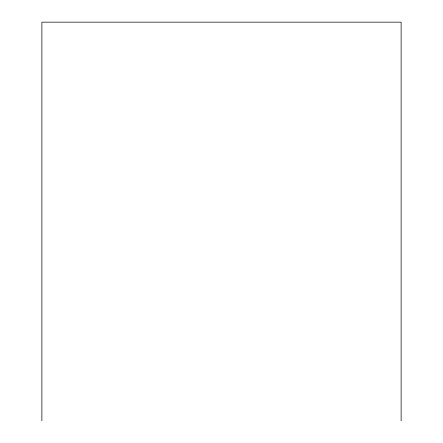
<?xml version="1.0" encoding="UTF-8"?>
<svg xmlns="http://www.w3.org/2000/svg" width="443" height="443" viewBox="0 0 443 443"><rect width="100%" height="100%" fill="white"/><g stroke="black" fill="none" stroke-linecap="round" stroke-linejoin="round"><path stroke-width="0.66" d="M401.12 420.85L401.12 22.15L41.88 22.15L41.88 420.85"/></g></svg>
